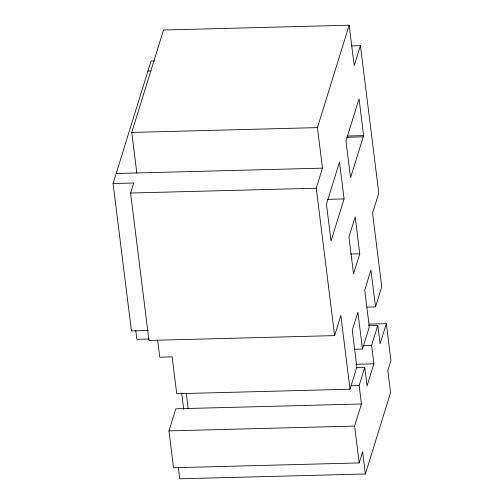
<?xml version="1.0" encoding="UTF-8"?>
<svg xmlns="http://www.w3.org/2000/svg" width="504" height="504" viewBox="0 0 504 504"><rect width="100%" height="100%" fill="white"/><g stroke="black" fill="none" stroke-linecap="round" stroke-linejoin="round"><path stroke-width="0.76" d="M148.239 330.485L131.431 330.92L113.072 183.532L151.024 61.047L154.848 60.946M136.817 172.96L131.764 132.426L163.498 30.02L349.159 25.2L354.211 65.734L360.429 45.65L351.779 45.877M157.657 340.307L159.762 357.191L172.141 356.87L176.728 393.719L350.015 389.22L340.836 315.529L334.618 335.607L148.951 340.427L130.593 193.038L133.705 182.996L113.072 183.532M131.431 330.92L131.878 329.49M178.284 467.365L179.708 478.8L365.369 473.981L362.615 451.874L359.195 462.918L173.534 467.737L168.941 430.889L175.783 408.801L361.45 403.981L359.157 385.56L364.757 367.485L356.126 367.712M334.618 335.607L316.26 188.219L322.478 168.141L317.432 127.607L349.159 25.2M363.623 135.601L350.557 177.767L345.964 140.918L359.031 98.752L363.623 135.601L347.149 136.023M344.087 198.923L331.021 241.088L326.435 204.24L339.494 162.074L344.087 198.923L327.613 199.351M359.755 253.764L353.537 273.842L348.944 237L355.169 216.915L359.755 253.764L350.343 254.01M350.015 389.22L356.857 367.132L352.271 330.29L357.871 312.215L362.458 349.064L354.621 349.266M362.458 349.064L369.306 326.976L364.713 290.128L370.938 270.049L375.524 306.898L366.899 307.119M375.524 306.898L381.749 286.814L372.569 213.123L378.788 193.038L360.429 45.65M364.757 367.485L367.051 385.913L373.892 363.825L371.599 345.397L377.817 325.319L368.411 325.565M359.195 462.918L354.608 426.069L361.45 403.981M369.029 324.11L386.335 323.663L380.117 343.741L377.817 325.319M365.369 473.981L390.569 392.66L387.815 370.547L390.928 360.511L386.335 323.663M147.918 71.089L150.973 71.007M131.764 132.426L317.432 127.607M346.758 137.277L363.233 136.855M116.185 173.496L322.478 168.141M130.593 193.038L316.26 188.219M149.064 338.99L136.836 339.305L135.689 330.095M362.974 345.624L371.599 345.397M355.856 364.291L373.892 363.825M351.313 385.762L359.157 385.56M168.941 430.889L354.608 426.069M186.253 393.126L188.162 408.479M181.673 393.057L183.708 409.38"/></g></svg>
